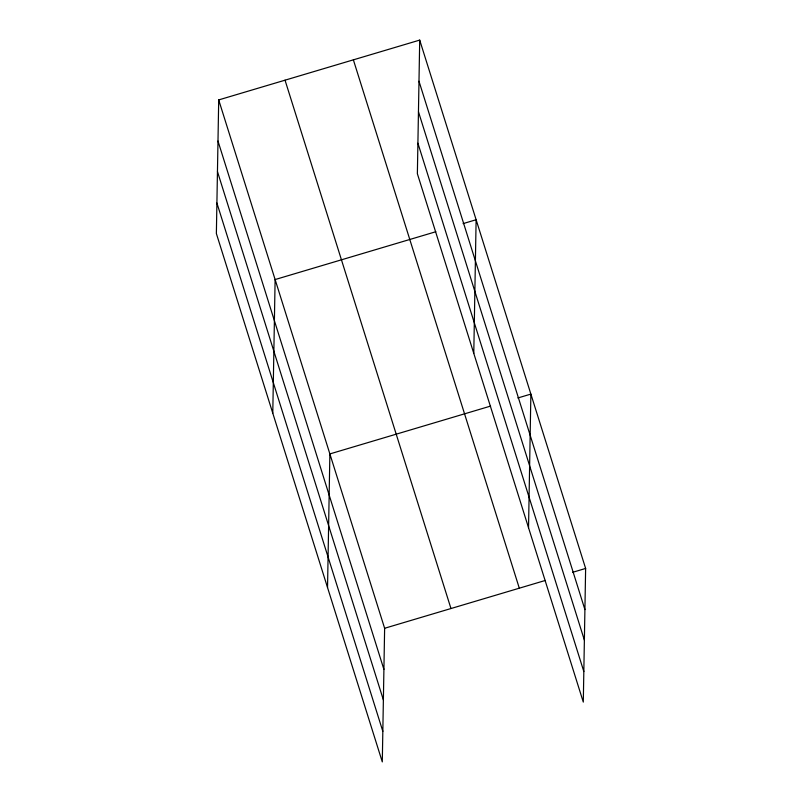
<?xml version="1.0" encoding="UTF-8"?>
<svg xmlns="http://www.w3.org/2000/svg" width="802" height="802" viewBox="0 0 802 802"><rect width="100%" height="100%" fill="white"/><g stroke="black" fill="none" stroke-linecap="round" stroke-linejoin="round"><path stroke-width="1.2" d="M218.705 99.919L216.37 233.552L382.293 761.9L384.629 628.277L218.705 99.919L419.707 40.1L585.63 568.448L583.295 702.081L417.371 173.723L419.707 40.1M272.78 413.19L275.116 279.557L435.847 231.728M327.537 587.545L329.873 453.922L490.603 406.083M473.781 353.361L476.117 219.738L463.085 223.618M528.538 527.726L530.874 394.093L517.841 397.972M384.629 628.277L545.36 580.437M572.598 572.327L585.63 568.448M418.985 81.233L584.909 609.58M418.454 111.759L584.377 640.106M417.902 143.207L583.836 671.555M353.371 59.839L519.305 588.197M285.031 80.18L450.965 608.528M217.984 141.052L383.907 669.399M217.452 171.578L383.376 699.925M216.901 203.026L382.835 731.374"/></g></svg>
